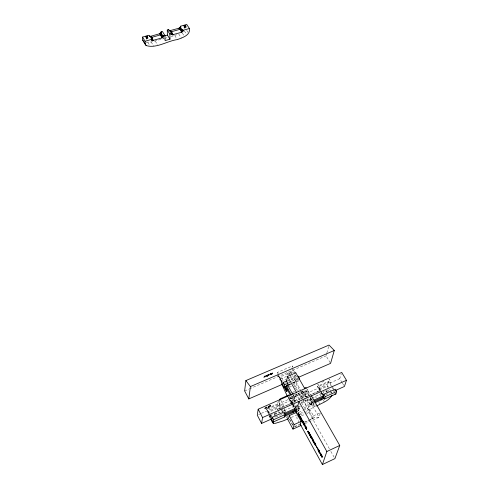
<?xml version="1.0" encoding="UTF-8"?>
<svg xmlns="http://www.w3.org/2000/svg" width="489" height="489" viewBox="0 0 489 489"><rect width="100%" height="100%" fill="white"/><g stroke="black" fill="none" stroke-linecap="round" stroke-linejoin="round"><path stroke-width="0.37" stroke-dasharray="2.44 1.83" d="M321.126 392.019L319.085 388.052L317.227 386.402L317.728 384.568M265.001 376.224L265.179 376.768A2.311 0.85 -29.4 0 0 265.716 376.86L265.038 376.86L264.793 376.31M268.119 374.898C268.125 375.998 268.589 375.925 268.278 374.861L267.825 374.819M270.869 373.62L270.405 374.531L270.301 374.213L269.739 374.476L270.802 373.645M270.698 374.348C270.625 375.155 271.481 374.433 270.875 374.268M271.309 373.743C272.471 374.116 271.004 372.685 270.478 374.097M266.322 407.221L266.016 409.006L268.455 413.596M266.426 406.628L267.727 409.079L267.446 410.662L268.791 413.187M269.127 406.304L269.372 405.876M269.311 406.225L270.509 405.375L270.136 405.57M268.406 414.006L268.718 412.264L277.086 408.553A2.83 0.947 -29.4 0 0 279.347 408.621L288.865 404.403A2.818 0.941 -29.6 0 0 291.603 402.123L295.307 400.479L295.998 401.714M277.44 373.553L277.666 372.306L292.355 366.004L293.009 367.153M278.852 375.185L278.644 376.286L282.954 384.073M281.633 383.822L280.545 379.024L281.016 376.579L283.596 381.218M269.072 374.476L269.146 374.097L268.858 374.812C268.051 375.46 268.822 375.546 269.433 375.014A4.254 1.565 -29.5 0 1 269.109 374.678L269.335 374.391M279.787 400.216L279.127 403.553L281.254 407.49M278.4 410.998L276.652 407.747L278.223 401.432L279.543 403.859L279.225 405.454L281.603 409.837M272.312 373.125L272.397 372.716C271.505 374.116 272.764 374.794 272.312 373.156L272.575 373.04M287.673 374.99L288.241 372.215L289.977 374.385L287.654 375.387M288.73 374.922L289.115 373.083L290.6 375.723M292.092 367.257L292.355 366.004M294.739 374.843L293.981 378.315L291.126 379.556L290.221 377.05L290.668 374.959M290.814 374.268L291.548 370.784L292.233 372.679M269.885 415.228L274.433 414.403L284.158 410.699L284.818 407.612M291.126 379.556L291.866 376.084M288.638 396.811L288.363 398.07L296.432 394.513M295.338 374.929L294.415 379.091L297.673 377.673M292.184 404.678L288.981 398.871L289.506 396.463L290.839 398.871L290.484 400.473L292.196 403.578M295.735 381.426L296.102 379.782L294.781 377.441L296.744 376.591M291.823 404.342L292.263 402.398L300.393 398.798L301.383 400.564M293.113 404.855L291.163 401.328L294.867 399.684A5.037 1.345 66.5 0 0 294.347 396.5L294.531 395.699L293.706 396.059L294.072 394.452L295.411 396.854L290.839 398.871M294.182 402.154L294.488 400.846L294.042 400.051A2.885 0.77 66.5 0 1 292.453 398.853L291.059 396.334M295.411 396.854L296.151 393.657M288.29 384.941L295.931 381.609L290.729 372.386L291.279 370.332M294.855 402.447L295.307 400.479M297.593 401.188L295.869 398.095L296.811 394.055L303.461 391.121L307.318 397.936M309.195 395.271L307.801 392.814L308.217 391.2L306.86 388.816L305.105 395.155L301.426 396.781A5.024 1.381 66.4 0 0 300.924 393.596L301.12 392.789L294.916 381.781L294.733 382.6A4.994 1.375 66.6 0 0 293.498 382.673A2.848 0.782 66.6 0 0 294.537 386.212L296.994 390.595M301.12 392.789L301.939 392.429L302.336 390.809L304.274 389.959M297.11 416.714L296.799 417.985L298.993 421.976M301.548 398.89L301.872 397.575L305.552 395.943A2.793 0.929 -30.1 0 0 307.691 396.053L317 391.927A2.781 0.923 -30.3 0 0 319.757 389.654L327.801 386.09L327.447 387.294M304.543 398.871L302.465 395.173L303.461 391.121M302.367 398.523L302.691 397.209L302.245 396.42A2.873 0.795 66.4 0 1 300.625 395.246L295.35 385.858A2.848 0.782 66.6 0 1 294.311 382.319L290.967 376.383M308.217 391.2L303.687 393.199L304.482 389.984M305.362 390.161L302.966 398.566M302.624 398.902L306.358 405.552L305.344 409.446L300.906 401.518M313.217 400.399L306.976 403.18L308.021 399.177L301.334 402.147M310.753 396.646L310.087 399.158L314.543 407.013L315.9 406.359M329.366 448.743L309.017 412.484L309.537 410.564L308.192 408.174L309.231 404.269L309.684 405.069A5.116 1.43 66 0 1 311.016 405.1L313.486 403.993L313.816 402.802M311.016 405.1L311.658 402.716L310.289 400.295L311.475 395.846M330.209 362.746L326.077 355.851L326.67 353.688M326.866 352.972L329.036 345.057M317.893 383.957L319.262 386.316L318.81 387.948L321.102 391.903M315.24 404.531L314.543 407.013L304.268 411.628M312.612 418.89L313.473 415.839L308.504 407.007L314.72 404.22M330.864 391.31L327.343 385.308L329.238 378.963L330.619 381.304L330.13 382.942L332.441 386.866M320.222 413.358L319.06 417.276L305.338 423.505M342.086 382.581L339.751 378.688L341.285 373.834M295.931 381.609L296.829 380.937L298.803 380.821L295.497 374.99M309.684 405.069L311.444 404.067L313.486 403.993L309.867 397.624M304.867 422.325L313.174 418.56L314.348 417.569L319.06 417.276L307.844 397.478M312.116 398.18L319.879 394.183L324.231 391.298M269.463 406.182L269.946 406.145L267.984 407.245L269.042 406.775C269.158 407.404 269.836 406.842 269.225 406.701L270.179 406.249L269.139 406.518L270.148 406.047L269.567 406.139M311.438 398.511L301.218 403.107M313.473 415.839L319.72 413.016M294.525 426.542L299.311 424.379M304.097 422.209L309.561 419.733M310.246 419.428L314.348 417.569M294.476 427.031L301.713 423.829M301.548 415.846L306.303 413.706M306.982 413.401L309.017 412.484M298.803 412.38L302.746 410.613M303.382 410.326L308.192 408.174M291.248 417.472L296.731 415.014M300.154 413.474L303.583 411.94M299.995 414.855L304.085 413.016M304.763 412.71L309.537 410.564M271.811 418.871L283.736 413.547M295.619 408.248L297.648 407.343M298.272 407.062L300.35 406.139L299.317 404.281M325.698 394.831L334.757 390.79M313.669 401.286L309.598 403.101A2.812 0.911 -30.1 0 0 311.731 403.187L313.736 402.294M311.658 402.716L314.14 401.61M306.358 405.552L310.05 403.902A2.812 0.905 -30.1 0 0 312.184 403.987L314.189 403.089M310.008 404.66L311.096 404.177M326.071 391.726L327.685 391.004L327.074 389.959M284.158 410.699L297.123 404.929M310.289 400.295L312.764 399.189M292.453 398.853L293.272 398.492A2.885 0.77 66.5 0 0 294.867 399.684M298.4 393.101L299.806 395.601L300.625 395.246M258.644 414.55L260.716 413.639M261.407 413.333L295.869 398.095M302.465 395.173L339.751 378.688M271.065 416.683L268.284 411.451L276.652 407.747M319.299 388.871L327.343 385.308M293.84 400.32L294.659 399.959M301.218 397.056L302.031 396.695M321.896 382.196L323.895 381.31M269.188 405.956L267.996 406.512L268.418 406.298M269.158 406.133L268.21 406.573L268.608 406.371M269.335 406.078L270.264 405.644L269.897 405.833M294.347 396.5L288.981 398.871L290.9 400.515L294.714 407.404M300.924 393.596L306.248 391.249L309.506 396.982M267.727 409.079L279.543 403.859M319.262 386.316L330.619 381.304M292.685 392.3L294.696 391.414M288.773 385.198L292.116 383.737M292.77 383.455L298.803 380.821M290.014 387.013L291.352 386.426M294.537 386.212L295.35 385.858M287.269 380.564L288.351 380.094M284.855 383.248L286.242 382.642M288.785 382.325L290.124 381.744M288.718 382.539L290.766 381.646M291.444 381.353L294.855 379.867M296.102 379.782L298.064 378.926M288.229 384.696L291.847 383.083M292.489 382.801L296.493 381.059M293.614 372.814L295.35 372.062M280.545 379.024L286.591 376.408M287.611 378.18L290.221 377.05M280.943 381.701L286.303 379.378M244.634 390.943L248.809 389.146M249.506 388.841L326.077 355.851M282.33 382.594L279.39 377.276L290.729 372.386M267.379 375.185L266.933 375.234L268.137 374.861L266.474 375.601L266.853 375.411M271.04 373.517L269.946 374.018L270.35 373.81M271.224 373.468L271.921 373.138L271.56 373.321M268.907 374.543L268.424 374.782L268.748 374.611M272.147 373.199L271.695 373.419L272.006 373.254M270.448 374.281L271.285 373.889M270.417 374.464L271.254 374.079M266.798 376.414L267.648 376.017M270.35 405.791L270.717 405.601L267.697 406.958L268.119 406.744M265.875 375.852L266.242 375.662L263.21 376.988L263.669 376.768M267.501 375.76L267.868 375.57L266.646 376.127L266.994 375.943M171.132 36.547L176.737 34.774M145.973 42.195L151.174 41.993L163.925 38.625M164.646 38.417L167.525 37.586M267.654 375.546L266.707 375.955L267.055 375.772M272.245 373.535L272.728 373.462L272.232 373.608M272.086 373.559L271.719 373.62L272.073 373.627M265.13 408.174C264.512 408.981 266.554 408.853 265.111 408.211L265.967 407.557L264.353 408.266L267.434 406.879L266.175 407.459L266.358 407.967A2.353 0.801 -29.2 0 0 266.896 408.034L265.992 407.826M278.174 375.473L282.459 382.471M186.7 30.41L187.837 32.146M184.341 30.917L186.615 34.395M182.324 33.099L183.833 35.416M178.748 34.047L181.37 38.111M174.732 35.501L177.342 39.585M163.626 38.252L164.365 39.426M155.276 41.119L157.825 45.251M151.174 41.993L153.711 46.137M269.952 414.293L267.99 410.65L266.016 409.006L277.758 403.822L280.221 408.376M147.861 42.341L149.671 45.306M342.477 383.229L344.421 386.475M332.832 387.52L334.372 390.136M331.469 386.438L328.51 381.42L317.227 386.402L321.976 394.623M331.835 387.068L332.948 388.944M333.315 389.574L334.421 391.457M331.242 391.958L332.392 393.92M327.85 389.794L329.372 392.398M283.241 407.319L281.798 405.522L279.127 403.553L304.855 392.196L307.471 396.817M327.025 391.683L326.414 390.638L324.8 391.353L325.411 392.404M326.053 390.815L327.948 394.061M323.272 392.056L324.024 393.358M319.085 388.052L321.249 391.787M321.609 392.41L322.691 394.281M321.481 392.563L323.388 395.858M321.487 392.649L323.492 396.108M319.879 394.183L321.004 396.139M323.26 400.039L324.384 401.995M317 391.927L317.453 392.71M315.491 396.548L316.236 397.857M318.852 402.423L319.971 404.379M306.041 387.447L310.546 395.363M310.588 397.722L312.33 400.791M293.302 369.971L294.757 372.539M311.731 403.187L312.184 403.987M291.829 368.51L294.03 372.398M305.105 395.155L310.503 404.703M305.619 396.316L306.071 397.111M309.665 403.468L310.118 404.269M302.336 390.809L303.687 393.199M293.981 378.315L300.845 390.485M301.212 391.133L301.939 392.429M304.892 399.489L306.976 403.18M303.003 400.436L313.174 418.56M298.284 393.339L301.634 399.317M330.845 451.384L334.91 458.633M296.811 394.055L300.637 400.901M295.814 393.413L299.568 400.124M288.064 380.057L288.638 381.084M288.369 384.635L289.457 386.585M292.722 392.447L293.81 394.397M292.984 394.757L293.706 396.059M291.523 395.35L293.272 398.492M277.666 372.306L278.308 373.468M294.396 404.409L295.13 405.736M290.154 396.927L293.479 402.936M277.214 374.794L281.921 383.309M292.263 402.398L293.577 404.77M293.29 405.185L294.36 407.111M292.538 404.201L294.256 407.306M292.538 405.32L293.962 407.905M288.027 397.459L291.481 403.712M288.865 404.403L289.305 405.204M280.735 400.124L284.133 406.365M284.305 409.275L285.368 411.225M289.616 419.042L292.807 424.91M284.146 409.629L285.576 412.251M289.5 419.47L292.709 425.375M287.055 416.035L288.504 418.706M281.615 408.144L283.388 411.42M286.236 416.659L286.945 417.973M281.939 410.46L282.96 412.343M280.576 409.024L281.982 411.628M282.336 412.282L283.394 414.232M279.347 408.621L279.781 409.427M278.571 411.31L279.451 412.948M275.71 412.111L276.585 413.743L274.904 414.489L274.323 413.401M276.065 414.366L275.484 413.278L273.803 414.024L274.677 415.656M274.433 414.403L275.509 416.42M271.248 415.185L271.915 416.432M270.307 414.965L271.377 416.976M270.13 415.711L271.474 418.236M268.797 414.25L270.888 418.187M269.537 415.876L270.857 418.376M268.962 415.846L270.289 418.346M268.168 410.937L268.284 411.451M279.286 376.744L279.39 377.276M291.071 400.809L291.163 401.328M301.426 396.781A2.879 0.795 66.4 0 1 299.806 395.601M277.526 409.574A2.83 0.941 -29.4 0 1 277.52 409.366L292.043 402.924A2.818 0.935 -29.6 0 1 291.756 403.462M306.242 397.215A2.8 0.923 -30.1 0 1 305.998 396.738L320.209 390.436A2.787 0.917 -30.3 0 1 319.61 391.286M319.262 391.597A2.787 0.917 -30.3 0 1 318.852 391.909M267.838 407.594L268.761 407.001L267.838 407.594M267.831 375.864L266.609 376.542L267.831 375.864M269.787 375.032L270.484 374.562L269.818 374.996M264.592 376.218L265.081 375.882L264.592 376.218M265.759 407.471L266.254 407.135L265.759 407.471M270.49 406.518L269.494 406.738L270.49 406.518M267.202 375.46L267.495 375.277L267.202 375.46M266.78 375.595L267.177 375.344L266.78 375.595M264.335 377.52C263.327 377.966 263.705 376.273 264.812 376.573L263.962 376.97C263.614 378.162 265.362 376.726 264.335 377.52M271.896 374.244L271.071 374.378L271.896 374.244M268.051 375.167L266.511 375.9L268.051 375.167"/><path stroke-width="0.73" d="M301.022 418.59L301.212 419.935L300.998 418.541M298.59 377.276L330.582 363.37L334.287 350.485L329.036 345.057L245.863 380.583L244.634 390.943L248.797 398.92L283.467 383.853M248.797 398.92L250.405 386.573L245.863 380.583M335.405 390.497L344.421 386.475L346.463 380.308L341.725 372.453L258.186 409.214L257.269 415.161L261.584 423.431L271.97 418.798M302.52 420.87L302.948 423.187L301.884 421.304L302.489 421.842L302.52 420.913L301.652 419.305L301.835 419.684M261.584 423.431L262.562 417.563L258.186 409.214M285.723 388.535L285.796 388.144L285.613 389.739L285.57 388.29M286.23 389.476L286.303 389.067L286.218 390.13M286.523 390.68L286.701 389.794L286.615 390.845M271.811 418.871L272.104 417.306L283.975 412.019L285.313 414.489L284.8 416.836L272.978 422.123L271.236 418.847M161.003 32.39L159.335 33.82L150.698 36.29L149.359 36.223L151.682 37.372L160.588 34.86L161.144 34.383L161.126 31.761L162.354 31.412L164.952 35.532L165.105 40.605L169.995 39.187L169.872 34.114L167.262 30.006L168.485 29.658L171.016 31.357L171.26 34.309L172.269 34.847L181.517 32.298L182.8 31.485L183.326 30.251L189.402 28.503C190.6 35.379 182.305 37.739 177.342 39.585C167.177 40.935 156.59 48.723 146.15 45.575L142.715 40.129L142.537 37.072L148.76 35.294L151.278 37.011L151.48 39.994L152.531 40.532L161.914 37.946L163.21 37.121L163.717 35.886L164.952 35.532M161.126 31.761L161.144 34.383L163.595 36.51M300.35 424.446L301.132 421.42L296.212 412.508L289.201 415.65L288.504 418.706L283.064 420.943L275.558 423.285L273.51 423.37L272.618 422.734L272.948 421.011M272.104 417.306L273.424 419.8L272.978 422.123L273.125 421.75M282.954 384.073L283.278 382.435L286.578 381.004L287.887 383.358L287.544 384.996L292.618 394.11M279.787 400.216L280.056 398.877L289.048 394.923M283.278 382.435L284.586 384.794L284.091 387.239L288.107 385.491M284.433 386.658L284.274 387.386L284.567 386.554L284.745 387.496M284.775 386.622L284.812 386.396M286.383 381.952L287.514 376.426L295.796 372.844M286.126 389.965L285.814 388.7M169.591 30.856L171.639 31.687L180.178 29.242L180.741 28.765L180.673 26.18L186.725 24.45L189.402 28.503M180.673 26.18L180.741 28.765L183.192 30.874M305.784 427.704L305.772 428.327L305.069 426.689L305.735 427.893L305.209 426.897L306.138 427.588L305.558 426.469L305.955 426.989M300.093 416.604L300.179 416.225L299.94 417.765L299.928 416.347M299.091 379.592L299.372 378.358L298.046 376.023M309.085 433.321L309.268 433.7L308.993 432.331L308.663 433.003L310.24 435.84L310.16 434.507M311.126 436.304L311.071 436.494M311.658 437.27L311.719 437.588L311.224 436.488M294.94 408.547L295.313 406.964L297.825 405.852L298.889 401.432L326.841 451.518L322.398 464.55L300.087 423.969M300.894 418.309L301.016 417.789L300.698 418.816A2.054 0.544 66.2 0 1 300.411 418.645L300.735 418.064M295.313 406.964L296.67 409.415L296.102 411.775L298.602 410.656L299.182 408.291L297.825 405.852M296.089 413.022L296.401 411.726M301.218 425.375L292.984 429.11L294.085 424.611L289.201 415.65M319.115 451.213L319.256 450.73L319.201 451.371M318.736 450.528L318.883 450.039L318.822 450.687M303.492 423.694L304.011 425.118L303.999 424.574M312.673 439.354L312.771 438.988L312.495 440.503L312.502 439.085M313.082 440.827L313.321 439.99L313.18 441.005M313.51 441.604L313.742 440.778L313.608 441.781M309.25 433.987L309.348 433.633L309.341 434.153M318.174 449.33L318.278 448.963L318.223 449.593C318.559 451.274 317.502 449.134 318.021 449.098M310.827 436.775L310.949 436.347M318.59 450.565L318.284 451.054L318.516 450.32L318.865 451.06M310.918 436.94L310.692 435.522L310.882 435.913M311.328 437.032L311.163 438.101L311.42 437.197M323.388 395.858L323.859 394.25L335.265 389.171L336.67 391.548L335.9 393.963L324.537 399.048L322.709 395.888M311.585 438.15L311.707 437.728M323.859 394.25L325.252 396.646L324.537 399.048L324.647 398.7M320.827 454.165L320.943 453.774L320.637 455.259L320.815 454.189L320.197 453.492L320.527 453.621M314.568 442.453L314.091 443.431L314.488 442.172L315.717 444.532C314.366 445.821 316.377 446.353 315.711 444.477M314.769 443.535L315.179 444.868L315.191 444.25M332.025 395.106C329.213 400.949 321.86 402.918 316.579 406.029M318.767 451.371L318.92 450.901M318.852 451.53L319.005 451.054M319.225 451.72C318.162 452.343 319.959 452.594 318.962 451.188M309.947 435.259L309.885 434.354M309.555 434.556L309.525 433.132L309.5 433.774M309.647 434.721L309.849 434.403M310.124 434.788L309.555 433.505M296.23 411.414L296.102 411.775L294.323 408.547M311.475 395.846L339.751 445.467L334.91 458.633L322.398 464.55M284.347 386.628L284.091 387.239L282.281 383.963M172.269 34.847L171.407 31.718L169.652 30.746L178.87 28.228L180.539 26.803M305.301 426.371L306.725 428.865L306.554 428.486M326.841 451.518L339.751 445.467M294.085 424.611L301.132 421.42M284.427 413.242L294.812 408.608M313.907 400.088L323.614 395.76M285.185 414L294.904 409.666M314.348 400.98L323.852 396.738A2.8 0.905 -30.3 0 1 321.077 399.012L314.403 401.995M273.424 419.8L285.313 414.489M296.67 409.415L299.182 408.291M325.252 396.646L336.67 391.548M284.647 415.289L292.838 411.634A2.836 0.923 -29.7 0 0 295.497 409.605M285.087 416.102L293.284 412.441A2.836 0.917 -29.7 0 0 295.943 410.412M314.855 402.789L321.536 399.8A2.8 0.899 -30.3 0 0 324.195 397.783M262.562 417.563L346.463 380.308M304.671 388.046L306.041 387.447M290.356 395.081L287.22 389.415L288.033 389.061A2.855 0.764 66.7 0 1 286.988 385.509L286.169 385.864M284.586 384.794L287.887 383.358M250.405 386.573L334.287 350.485M142.537 37.072L145.068 41.247L151.315 39.45L151.278 37.011M169.872 34.114L171.101 33.759L171.016 31.357M164.61 35.886L167.403 35.086L169.995 39.187M145.96 36.486L147.207 36.131L147.721 36.962L147.8 38.497L146.553 38.857L145.96 36.486L146.553 38.857M184.151 25.575L185.362 25.226L185.899 26.039L185.906 27.573L184.689 27.922L184.157 27.109L184.151 25.575L184.683 26.388L184.689 27.922M146.468 37.323L147.721 36.962M184.683 26.388L185.899 26.039M334.751 393.932L335.9 393.963M284.213 416.787L284.8 416.836M303.657 422.82L303.351 422.649L303.999 423.48L303.84 423.15M304.14 423.725L303.235 423.022L304.482 424.385L304.317 424.036M169.249 30.538L171.205 31.663L171.67 34.688M149.53 36.18L151.474 37.323L151.908 40.373M150.545 36.712L151.682 37.372L152.531 40.532M285.876 388.81L286.157 389.385M180.783 28.558L183.326 30.251M286.78 390.479L286.957 390.833L286.719 390.356M305.46 427.123L306.346 428.45L305.711 426.775L306.041 427.099M286.713 391.029L286.896 391.402L285.955 389.696M161.187 34.175L163.717 35.886M298.767 414.501C299.14 415.271 297.159 412.557 298.406 414.409C297.764 414.317 298.424 414.929 298.736 414.605L298.088 413.272L298.272 413.651M302.171 420.571L302.178 421.163L301.847 419.99M300.277 416.928L300.808 417.6L300.38 418.541L300.185 416.762M309.733 433.829L309.91 434.189M285.081 387.135L285.283 387.532L284.873 386.756M284.959 387.215L285.081 388.425L284.433 387.221M285.014 387.655L285.221 388.077L284.879 387.416M312.838 439.648L313.137 440.271M313.816 441.457L313.999 441.836L313.742 441.329M318.382 449.709L318.553 450.063M313.718 441.977L313.914 442.38L312.709 439.752L312.893 440.534M319.231 452.215L319.403 452.569L319.213 452.184M178.87 28.228L180.178 29.242L181.517 32.298M301.2 418.859L301.377 419.226L300.992 418.486M303.015 421.762L303.204 422.16L302.624 421.06M170.355 30.666L171.639 31.687L172.978 34.762M306.12 428.315L306.328 428.737L305.882 427.881M309.158 433.034L309.323 433.382L309.036 432.814M311.982 437.863L312.196 438.291L311.756 437.453M311.884 438.358L312.11 438.81L311.744 438.101M315.301 444.11L315.521 444.55L314.61 442.863L314.806 443.254M159.335 33.82L160.588 34.86L161.914 37.946M319.396 451.255L319.598 451.665L319.299 451.072M319.323 451.353L319.5 451.726L319.25 451.225M319.348 451.634L319.543 452.025L318.516 450.18M321.169 454.782L321.383 455.222L320.925 454.348M150.698 36.29L151.92 37.347L153.246 40.44M306.542 428.003L306.744 428.413L305.374 425.895L305.564 426.28M309.671 434.043L309.995 434.599M182.8 31.485L180.606 28.967L180.154 27.415M163.21 37.121L161.015 34.585L160.618 33.001M142.715 40.129L146.15 45.575M309.91 434.862L310.026 435.069M179.567 27.91L182.214 31.987M318.651 449.947L318.822 450.259M298.504 414.568L298.858 415.106L298.516 414.525M318.321 450.613L318.174 450.302L318.394 450.748M160.031 33.503L162.617 37.629M310.888 436.231L310.692 435.846L312.049 438.346L311.951 438.01L311.933 439.116L311.236 437.814M310.698 436.249L310.503 435.864L310.882 436.585M310.784 436.738L310.594 436.347L311.193 437.484M310.662 436.818L310.472 436.426L311.138 437.673M321.077 399.012L321.536 399.8M295.717 372.704L304.8 388.7M287.434 376.286L296.45 392.374M288.033 389.061L291.175 394.721M286.322 389.641L286.615 390.222M284.525 386.775L284.787 387.294M284.127 386.383L284.39 386.854M284.476 387.013L285.038 388.064M318.92 450.393L319.201 450.944M312.771 439.532L313.204 440.4M313.315 440.552L313.638 441.176M318.26 449.489L318.773 450.412M318.871 450.54L319.152 451.096M310.98 436.72L311.255 437.27M311.359 437.404L311.64 437.961M301.75 420.289L302.092 420.943M311.291 437.618L311.896 438.755M314.69 443.816L315.099 444.611M318.547 450.705L318.81 451.231M318.907 451.359L319.176 451.885M318.492 450.876L319.121 452.056M303.424 423.932L303.932 424.892M287.336 396.206L281.633 383.822M292.838 411.634L293.284 412.441M287.3 418.627L292.984 429.11M272.85 422.123L273.51 423.37M270.625 418.975L272.618 422.734M300.142 416.946L300.289 417.52L300.13 416.989M304.219 423.902L304.341 424.324L304.182 423.841M151.315 39.45L151.48 39.994M303.718 422.979L303.81 423.352L303.7 422.942M168.485 29.658L168.644 30.208M171.101 33.759L171.26 34.309M145.068 41.247L145.233 44.297M147.207 36.131L147.262 37.152M167.262 30.006L167.403 35.086M298.369 410.454A5.141 1.363 66.2 0 1 298.602 410.656M287.22 389.415A2.855 0.758 66.7 0 1 286.151 386.145M322.153 456.738L322.013 457.099L321.536 456.757L322.202 457.27L321.903 455.65L322.153 456.738M310.075 435.95L309.586 434.764L310.075 435.95M307.899 431.365L308.149 432.52L307.832 431.023L308.467 431.377L307.899 431.365M298.376 413.566L298.235 413.077L298.339 413.627M298.987 415.797C300.136 417.502 298.235 415.882 299.17 414.452L298.987 415.797M286.774 391.695L286.438 390.693L286.774 391.695M298.651 414.042L298.492 413.505L298.651 414.042M313.761 442.637L313.412 441.598L313.761 442.637M304.445 425.222L304.5 424.525L304.445 425.222M304.91 424.813C303.553 426.408 305.46 426.671 304.91 424.813M298.162 412.85L299.036 414.342L298.162 412.85M319.94 453.603L320.026 452.845C319.39 452.349 321.071 452.851 319.94 453.603M303.046 421.64L302.832 421.047L303.046 421.64M285.949 389.397L285.778 388.889L285.949 389.397M298.883 414.171L299.011 414.495L298.883 414.171M301.346 418.786L301.138 418.211L301.346 418.786M304.268 424.758L303.883 423.688L304.225 424.758M286.199 390.21C285.063 389.378 286.462 390.858 286.199 390.21M313.156 441.078C311.909 440.051 313.376 441.726 313.156 441.078M309.121 433.871C307.783 432.465 309.5 434.745 309.121 433.871M304.017 424.232L303.492 423.376L304.017 424.232M306.426 429.036L305.833 428.071L306.524 429.366L306.426 429.036M317.557 448.437L315.992 445.742L317.648 448.786L317.557 448.437M321.249 455.387L320.808 454.703L321.334 455.693L321.249 455.387M301.548 420.479L301.407 420.1L302.343 421.665L301.548 420.479M309.372 432.954L309.097 432.6L309.372 432.954M320.264 453.768L320.705 454.519L320.264 453.768"/></g></svg>
